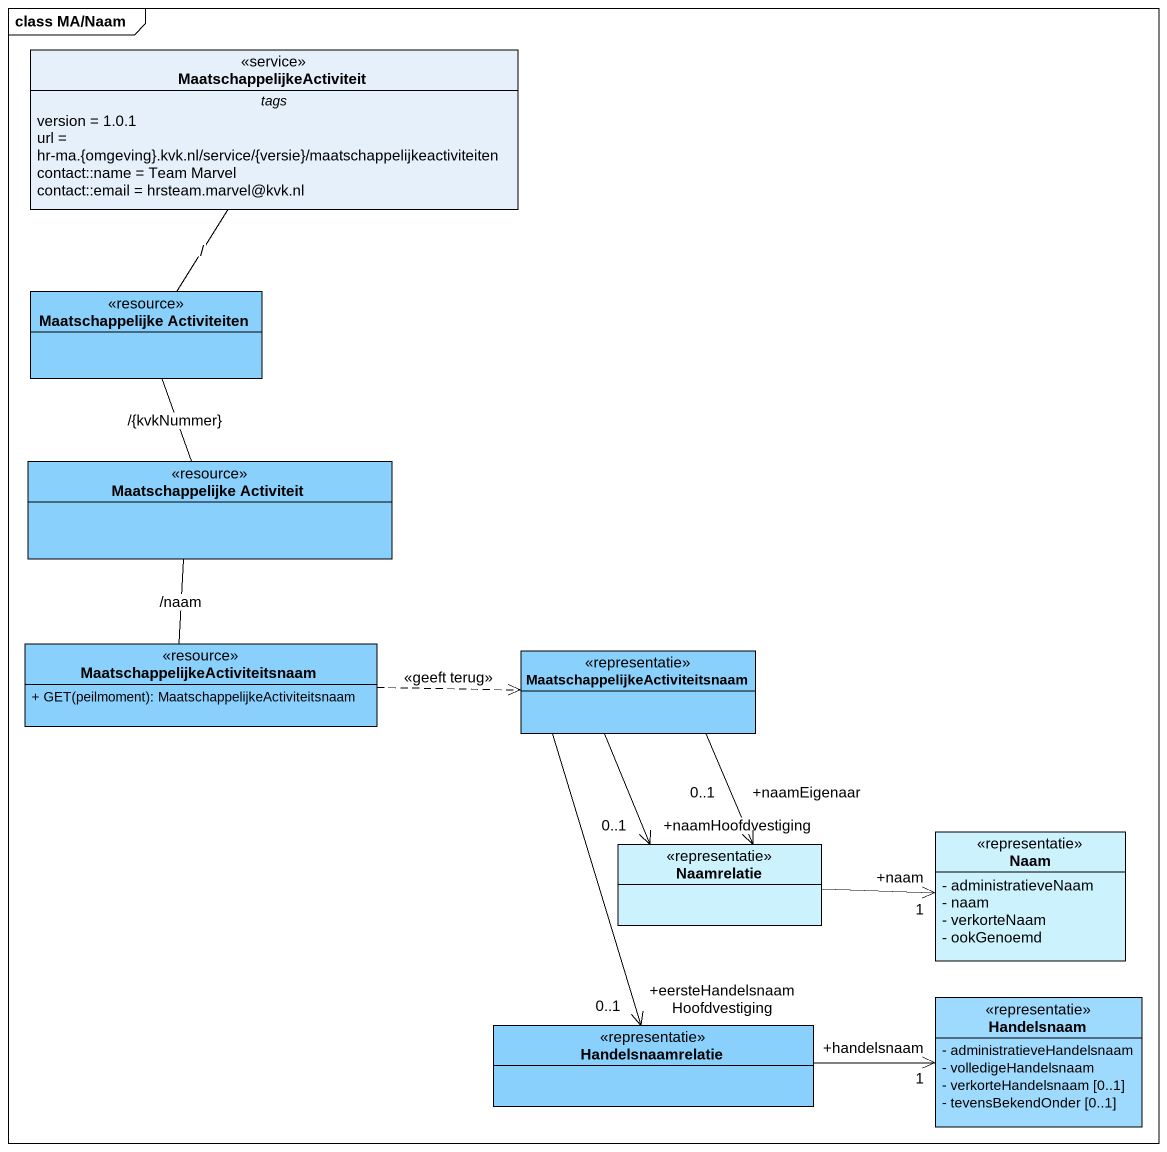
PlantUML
@startuml
mainframe class MA/Naam
hide circle
hide empty members
skinparam classAttributeIconSize 0
class MaatschappelijkeActiviteit <<service>> {
  -- tags --
  version = 1.0.1
  url = hr-ma.{omgeving}.kvk.nl/service/{versie}/maatschappelijkeactiviteiten
  contact::name = Team Marvel
  contact::email = hrsteam.marvel@kvk.nl
}
class "Maatschappelijke Activiteiten" as Maatschappelijke <<resource>> #89D1FC
class "Maatschappelijke Activiteit" as Maatschappelijke_Activiteit <<resource>> #89D1FC
class "MaatschappelijkeActiviteitsnaam" as MaatschappelijkeActiviteitsn <<resource>> #89D1FC {
  + GET(peilmoment): MaatschappelijkeActiviteitsnaam
}
class "MaatschappelijkeActiviteitsnaam" as MaatschappelijkeActiviteitsn_2 <<representatie>> #89D1FC
class Naamrelatie <<representatie>> #CCF2FE
class Naam <<representatie>> #CCF2FE {
  - administratieveNaam
  - naam
  - verkorteNaam
  - ookGenoemd
}
class Handelsnaamrelatie <<representatie>> #89D1FC
class Handelsnaam <<representatie>> #9EDAFD {
  - administratieveHandelsnaam
  - volledigeHandelsnaam
  - verkorteHandelsnaam [0..1]
  - tevensBekendOnder [0..1]
}
MaatschappelijkeActiviteit -- Maatschappelijke : /
Maatschappelijke -- Maatschappelijke_Activiteit : /{kvkNummer}
Maatschappelijke_Activiteit -- MaatschappelijkeActiviteitsn : /naam
MaatschappelijkeActiviteitsn .right.> MaatschappelijkeActiviteitsn_2 : <<geeft terug>>
MaatschappelijkeActiviteitsn_2 --> "+naamHoofdvestiging\n0..1" Naamrelatie
MaatschappelijkeActiviteitsn_2 --> "+naamEigenaar\n0..1" Naamrelatie
MaatschappelijkeActiviteitsn_2 --> "+eersteHandelsnaamHoofdvestiging\n0..1" Handelsnaamrelatie
Naamrelatie -right-> "+naam\n1" Naam
Handelsnaamrelatie -right-> "+handelsnaam\n1" Handelsnaam
@enduml
